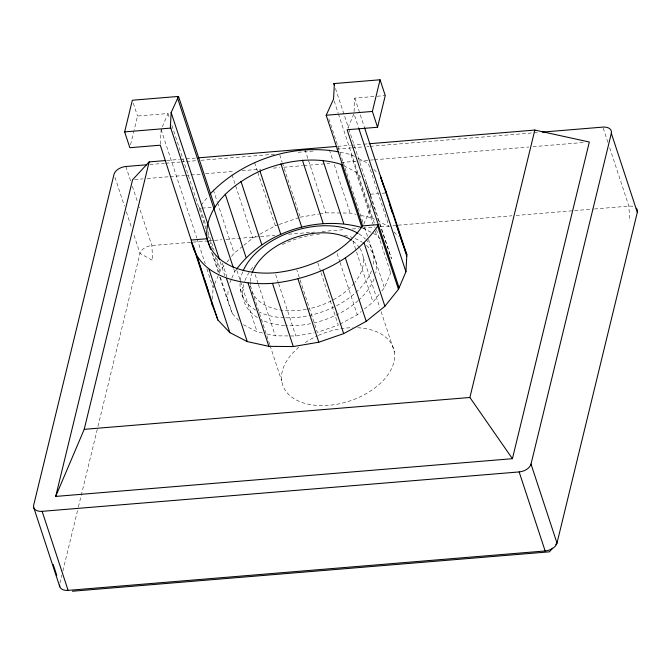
<?xml version="1.0" encoding="UTF-8"?>
<svg xmlns="http://www.w3.org/2000/svg" width="671" height="671" viewBox="0 0 671 671"><rect width="100%" height="100%" fill="white"/><g stroke="black" fill="none" stroke-linecap="round" stroke-linejoin="round"><path stroke-width="0.5" stroke-dasharray="3.35 2.52" d="M160.344 144.156L161.132 129.604L167.985 113.525L137.53 116.041L134.166 129.897M212.481 299.098L213.093 287.666L214.309 284.831M238.834 320.47L232.367 313.659L227.553 300.751L228.157 289.478M354.078 111.604L354.808 98.092L376.121 96.33M370.199 204.647L369.922 209.771L363.623 224.575M381.874 290.962L384.408 287.792L390.715 272.996L390.874 269.918M130.56 144.735L133.932 130.887M59.92 583.141L61.891 575.005M62.881 570.929L78.205 507.83M78.448 506.815L97.731 427.435M97.974 426.421L139.987 253.403L133.495 233.651M214.712 283.883L218.738 274.422M219.14 273.474L220.583 270.094L226.387 262.839M229.893 282.709L231.47 279.01M231.864 278.079L234.624 271.612L235.89 270.027M347.922 127.867L353.969 113.676L358.549 127.599M201.09 205.259L208.186 196.393M227.033 262.034L228.97 259.618M231.554 256.397L234.129 253.168L243.07 245.947M364.345 309.046L373.001 302.042L379.333 294.124M243.883 245.284L252.816 238.062L259.132 234.624M340.08 324.118L357.266 314.766L361.199 311.587M260.029 234.129L275.37 225.783L278.239 224.793M279.195 224.466L299.283 217.513M300.239 217.186L318.608 214.057M319.631 213.89L325.754 212.85L350.153 213.068L356.049 214.359M267.201 334.041L275.295 335.819L295.844 336.003L314.254 332.866M377.136 96.247L385.255 95.576M166.869 160.453L179.375 159.421M180.415 159.337L196.049 158.046M337.815 146.337L350.329 145.305M351.369 145.213L362.835 144.273M363.875 144.181L368.043 143.837M149.876 164.521L164.487 163.313M165.527 163.221L180.147 162.013M181.187 161.929L185.364 161.585M186.404 161.501L195.798 160.721M201.023 160.294L275.127 154.171M298.092 152.275L313.751 150.983M336.716 149.088L351.327 147.88M352.376 147.788L362.81 146.932M366.987 146.588L369.075 146.412M370.115 146.328L538.176 132.447M134.678 179.568L143.024 178.872M147.192 178.528L169.092 176.725M170.132 176.632L184.735 175.433M185.775 175.341L189.943 174.997M190.992 174.913L201.417 174.049M205.586 173.705L234.783 171.298M242.088 170.694L260.851 169.142M273.365 168.111L279.622 167.591M283.799 167.247L302.562 165.695M303.611 165.611L329.679 163.456M341.145 162.508L373.47 159.841M374.519 159.757L528.84 147.008M533.017 146.664L584.106 142.445M201.132 208.195L199.161 208.362L199.799 206.869L206.291 226.622M202.114 208.119L211.952 207.305M370.249 194.229L378.117 193.575M382.051 193.256L385.003 193.013M208.211 240.872L151.847 245.527A10.619 6.593 -18.2 0 0 139.987 253.403L152.736 260.465L151.847 245.527L139.182 207.004M209.26 240.788L213.437 240.444M214.477 240.361L221.782 239.757M225.959 239.404L259.358 236.653M260.407 236.561L275.018 235.353M288.589 234.238L310.505 232.426M311.554 232.342L314.682 232.082M321.988 231.478L343.913 229.667M352.258 228.979L358.524 228.459M362.701 228.115L375.223 227.083M380.44 226.647L388.794 225.959M392.971 225.615L397.148 225.271M398.188 225.179L511.965 215.785M516.142 215.441L573.554 210.702M574.594 210.61L593.382 209.058M594.431 208.975L628.87 206.131A10.619 6.593 -18.2 0 1 633.718 206.651M340.18 152.216L351 154.598L354.657 156.486M360.973 215.441L371.784 217.823L374.535 219.241M243.347 324.722L257.077 331.81L263.149 333.143M358.322 158.381L368.387 163.573L389.172 226.798L379.107 221.598M343.913 165.787L355.815 171.927L361.568 177.983M362.868 228.065L376.599 235.152L380.918 239.69M374.015 169.495L378.243 173.932M394.103 231.973L398.322 236.418M370.694 195.429L365.88 182.52L366.861 185.481M603.212 128.086L608.085 142.906M609.713 147.846L628.87 206.131L629.759 221.069M354.808 98.092L364.227 126.744M335.5 88.53L348.61 128.253M348.811 129.033L391.487 258.654L377.572 218.083M368.153 189.44L376.28 214.133M334.2 101.103L338.092 112.963M338.419 113.953L374.477 223.602M376.423 229.532L390.715 272.996M351 154.598L371.784 217.823M355.815 171.927L373.999 227.251M375.299 231.201L376.599 235.152M328.865 118.868L342.831 161.35M343.158 162.34L348.677 179.132M349.004 180.122L362.969 222.596M364.596 227.536L368.169 238.398M368.496 239.388L384.408 287.792M329.369 149.843L332.942 160.704M334.242 164.655L350.153 213.068M363.271 257.329L379.836 307.712M381.136 311.663L394.447 352.166M352.862 240.797L373.001 302.042M304.961 149.625L325.754 212.85M337.127 253.521L339.727 261.422M340.046 262.411L357.266 314.766M317.811 262.873L320.738 271.763M321.057 272.745L338.276 325.108L317.324 332.346L296.867 270.111M279.782 154.951L282.055 161.862M282.382 162.852L299.92 216.196M254.577 162.558L257.505 171.449M257.823 172.439L275.37 225.783M275.706 274.749L278.306 282.659M278.633 283.64L295.844 336.003M232.032 174.837L252.816 238.062M255.156 274.573L258.083 283.464M258.41 284.445L275.295 335.819M269.725 344.55L250.568 286.274A58.385 36.268 -18.2 0 0 250.92 288.136M270.052 345.54L281.745 381.103M213.344 189.952L217.245 201.803M217.563 202.793L234.129 253.168M236.938 270.564L257.077 331.81M233.651 268.643L234.624 271.612M240.319 288.899L242.919 296.8M222.294 263.007L226.848 276.838M220.197 261.715L224.751 275.538M207.918 231.562L214.091 250.333M216.683 258.234L220.583 270.094M167.985 113.525L169.277 117.475M171.877 125.376L206.307 230.094M207.935 235.035L212.481 248.866M215.072 256.767L219.945 271.579M212.548 253.403L218.721 272.166M220.348 277.106L232.367 313.659M211.633 252.346L218.134 272.099M219.752 277.039L227.553 300.751M161.132 129.604L196.754 237.962M197.081 238.951L205.251 263.804M206.886 268.777L213.093 287.666M133.311 103.2L137.53 116.041M125.863 166.5L130.736 181.321M132.363 186.261L137.555 202.063M114.984 177.337L124.403 205.989M126.349 211.919L131.541 227.721M366.433 245.435A68.996 42.86 -18.2 0 1 375.71 273.265M374.041 278.868A68.996 42.86 -18.2 0 1 358.96 299.895M358.213 300.574A68.996 42.86 -18.2 0 1 311.772 323.447M310.74 323.665A68.996 42.86 -18.2 0 1 285.737 325.628M284.714 325.561A68.996 42.86 -18.2 0 1 261.95 320.008M257.446 317.551A68.996 42.86 -18.2 0 1 244.647 281.459M244.99 280.528A68.996 42.86 -18.2 0 1 250.199 270.765M250.744 269.977A68.996 42.86 -18.2 0 1 254.426 265.297M282.357 244.571A68.996 42.86 -18.2 0 1 315.538 234.515M316.561 234.38A68.996 42.86 -18.2 0 1 319.614 234.045M344.525 235.244A68.996 42.86 -18.2 0 1 352.124 237.366M355.144 238.532A68.996 42.86 -18.2 0 1 362.424 242.39M357.727 327.75A58.385 36.268 -18.2 0 1 387.679 375.072A58.385 36.268 -18.2 0 1 303.703 403.011A58.385 36.268 -18.2 0 1 298.763 347.36M305.271 342.529A58.385 36.268 -18.2 0 1 317.417 335.827M318.331 335.416A58.385 36.268 -18.2 0 1 352.661 327.666M366.022 239.631A68.996 42.86 -18.2 0 1 372.891 266.353M371.44 270.967A68.996 42.86 -18.2 0 1 285.2 317.819M284.16 317.777A68.996 42.86 -18.2 0 1 259.35 312.099M255.701 310.17A68.996 42.86 -18.2 0 1 242.768 271.696M358.993 233.953A68.996 42.86 -18.2 0 1 365.318 238.918M359.958 248.455A58.385 36.268 -18.2 0 1 354.892 282.348M354.221 283.17A58.385 36.268 -18.2 0 1 332.12 300.407M331.222 300.868A58.385 36.268 -18.2 0 1 307.368 309.113M306.379 309.306A58.385 36.268 -18.2 0 1 252.489 292.631M250.442 285.326A58.385 36.268 -18.2 0 1 250.317 282.416M250.35 281.426A58.385 36.268 -18.2 0 1 251.902 273.651M353.038 241.166A58.385 36.268 -18.2 0 1 359.43 247.649"/><path stroke-width="1.01" d="M210.66 249.386L170.384 126.886L171.155 112.543L178.52 96.423L214.896 207.062M383.921 187.024L380.348 176.154L386.068 191.487L406.852 254.703L405.938 271.738L398.448 289.31L384.902 306.236L366.215 321.342L343.669 333.621L318.792 342.218L293.286 346.555L268.878 346.337L247.247 341.581L229.859 332.606L217.899 320.025L212.179 304.701L160.294 145.196L129.839 147.704L124.647 131.902L132.338 100.231L178.52 96.423M212.179 304.701L212.254 303.25M385.984 192.929L386.068 191.487M369.092 143.753L534.829 130.065L589.323 142.017L512.418 458.696L55.693 496.423L132.598 179.736L149.147 161.921L165.821 160.545M55.693 496.423L84.211 429.339L149.147 161.921M399.086 287.817L347.117 129.763L377.563 127.247L372.371 111.445L380.063 79.774L333.873 83.59L334.519 85.561M377.563 127.247L385.255 95.576L380.063 79.774M512.418 458.696L469.885 397.484L534.829 130.065M555.739 544.542L556.997 543.082L531.013 464.055L611.331 133.303A10.619 6.593 -18.2 0 0 602.893 127.104L542.344 132.103M636.259 208.22A10.619 6.593 -18.2 0 1 637.316 212.33L556.997 543.082A10.619 6.593 -18.2 0 1 545.137 550.958L68.106 590.363A10.619 6.593 -18.2 0 1 59.534 585.07M191.394 241.476C199.019 277.341 241.334 285.519 272.493 283.33C313.03 278.893 354.229 260.667 377.664 226.093L378.301 224.6L362.558 225.901C342.873 254.317 308.576 269.029 275.06 272.778C248.782 274.942 213.286 267.402 206.76 237.526C204.873 205.653 233.902 183.242 259.971 171.071C285.469 160.537 314.38 156.058 341.17 164.37L342.998 165.318M210.115 193.978C241.87 160.411 292.673 143.292 338.218 151.789M362.558 225.901L326.181 115.253L333.546 99.132L334.317 84.789L333.873 83.59M236.528 269.23C264.366 231.772 317.266 214.963 361.954 227.595L341.17 164.37M552.585 548.182L549.44 551.83L72.418 591.226M124.647 131.902L170.837 128.086L170.384 126.886M326.181 115.253L372.371 111.445M198.138 157.87L336.775 146.421M146.739 164.772L125.863 166.5A10.619 6.593 -18.2 0 0 114.003 174.376L33.684 505.129A10.619 6.593 -18.2 0 0 42.13 511.336L68.106 590.363M191.47 240.025L207.213 238.725M84.211 429.339L469.885 397.484M42.13 511.336L519.153 471.931A10.619 6.593 -18.2 0 0 531.013 464.055M401.493 240.335L406.852 254.703M611.331 133.303L637.316 212.33M519.153 471.931L545.137 550.958M364.554 127.733L406.777 256.154M389.44 203.816L392.367 212.707M396.913 226.538L401.132 239.379M358.876 128.589L405.938 271.738M377.664 226.093L398.448 289.31M364.118 243.011L384.902 306.236M322.952 160.361L343.737 223.586M345.431 258.117L366.215 321.342M302.403 160.176L323.187 223.401M322.877 270.396L343.669 333.621M280.923 163.833L301.707 227.058M297.999 278.993L318.792 342.218M259.971 171.071L280.755 234.296M240.981 181.413L261.765 244.638M272.493 283.33L293.286 346.555M225.246 194.137L246.031 257.362M248.094 283.12L268.878 346.337M177.463 97.748L233.323 267.654M226.463 278.356L247.247 341.581M171.155 112.543L219.551 259.736M209.067 269.381L229.859 332.606M197.106 256.8L217.899 320.025M193.416 245.955L202.835 274.607M204.135 278.557L208.362 291.399M53.177 564.403L56.75 575.273M33.802 507.762L59.786 586.789M243.162 270.765A68.996 42.86 -18.2 0 1 293.923 230.958A68.996 42.86 -18.2 0 1 358.138 233.433M252.237 272.72A58.385 36.268 -18.2 0 1 295.559 237.358A58.385 36.268 -18.2 0 1 351.436 240.067"/></g></svg>
